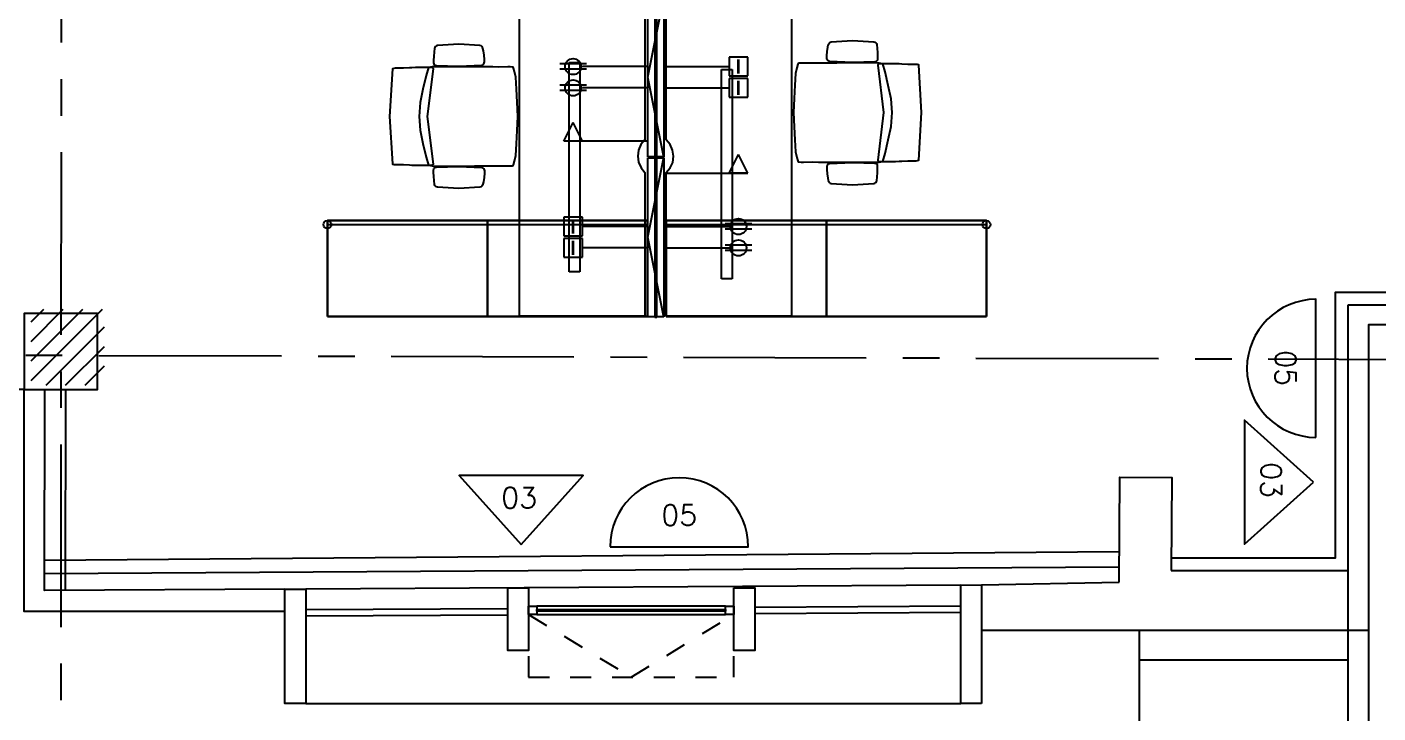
# Model space of a CAD drawing. Extents: x -4 to 325, y -1 to 181.
# Drawn here: x 1.18 to 7.65, y 3.9 to 7.19 of the extents above; entities that cross this region are included whole.
import ezdxf
from ezdxf.enums import TextEntityAlignment as Align

# ---------------------------------------------------------------- set-up
doc = ezdxf.new("R2010")
doc.units = 0
doc.header["$LTSCALE"] = 0.7
doc.header["$MEASUREMENT"] = 0
for name, pattern in [('REC4_A1-00_PLANTA GENERAL$1$X-BB$0$CENTER', [2, 1.25, -0.25, 0.25, -0.25]), ('REC4_A1-00_PLANTA GENERAL$1$X-BB$0$HIDDEN2', [0.1875, 0.125, -0.0625]), ('X-BB$0$HIDDEN2', [0.1875, 0.125, -0.0625])]:
    doc.linetypes.add(name, pattern=pattern)
doc.layers.get('0').update_dxf_attribs({"linetype": 'CONTINUOUS'})
for name, color, linetype in [('REC4_A1-00_PLANTA GENERAL$1$ACABADO INTERIOR', 4, 'CONTINUOUS'), ('REC4_A1-00_PLANTA GENERAL$1$BB$0$A-COLS', 251, 'CONTINUOUS'), ('REC4_A1-00_PLANTA GENERAL$1$BB$0$A-GLAZ', 251, 'CONTINUOUS'), ('REC4_A1-00_PLANTA GENERAL$1$BB$0$A-GRID', 251, 'REC4_A1-00_PLANTA GENERAL$1$X-BB$0$CENTER'), ('REC4_A1-00_PLANTA GENERAL$1$BB$0$A-WALL-FULL', 251, 'CONTINUOUS'), ('REC4_A1-00_PLANTA GENERAL$1$BB$0$A-WALL-PRHT', 251, 'CONTINUOUS'), ('REC4_A1-00_PLANTA GENERAL$1$FN$0$I-FURN-FREE', 1, 'CONTINUOUS'), ('REC4_A1-00_PLANTA GENERAL$1$LAMBRINES', 3, 'CONTINUOUS'), ('REC4_A1-00_PLANTA GENERAL$1$PP$0$I-CANCELERIA', 253, 'CONTINUOUS'), ('REC4_A1-00_PLANTA GENERAL$1$PP$0$I-FLOR-DIMS', 1, 'CONTINUOUS'), ('REC4_A1-00_PLANTA GENERAL$1$PP$0$I-GLAZ', 253, 'CONTINUOUS')]:
    doc.layers.add(name, color=color, linetype=linetype)
doc.styles.add('REC4_A1-00_PLANTA GENERAL$0$X-FN$0$ARIAL', font='arial.ttf')
doc.styles.add('ROMANS', font='romans.shx', dxfattribs={"width": 0.75})

# ---------------------------------------------------------------- blocks, each defined once
blk = doc.blocks.new('REC4_A1-00_PLANTA GENERAL', base_point=(3911.2412, -3265.1096))
at = {"layer": 'REC4_A1-00_PLANTA GENERAL$1$BB$0$A-GRID'}
h = blk.add_hatch(dxfattribs=at)
h.set_pattern_fill('ANSI31', color=8, scale=0.53)
h.set_pattern_definition([(45, (0.03352, 0.020166), (-0.046845824, 0.046845824), [])])
h.paths.add_polyline_path([(1.5678, 35.8547), (1.2166, 35.8547), (1.2166, 35.4908), (1.5678, 35.4908)])
h.paths.add_polyline_path([(8.0551, 35.8047), (7.7553, 35.8047), (7.7553, 35.5143), (8.0551, 35.5143)])
h.paths.add_polyline_path([(14.5753, 35.809), (14.2754, 35.809), (14.2754, 35.5187), (14.5753, 35.5187)])
h.paths.add_polyline_path([(21.0466, 35.804), (20.7468, 35.804), (20.7468, 35.5137), (21.0466, 35.5137)])
edge = h.paths.add_edge_path()
edge.add_arc((27.4259, 35.604), 0.1568, 0, 360)
h.paths.add_polyline_path([(34.1147, 35.7939), (33.8148, 35.7939), (33.8148, 35.5036), (34.1147, 35.5036)])
h.paths.add_polyline_path([(40.5576, 35.789), (40.2578, 35.789), (40.2578, 35.4986), (40.5576, 35.4986)])
edge = h.paths.add_edge_path()
edge.add_arc((46.9701, 35.6385), 0.2128, 0, 360)
edge = h.paths.add_edge_path()
edge.add_arc((33.9335, 29.5702), 0.1716, 0, 360)
h.paths.add_polyline_path([(1.5768, 29.8317), (1.2256, 29.8317), (1.2256, 29.4678), (1.5768, 29.4678)])
h.paths.add_polyline_path([(8.0508, 29.7868), (7.75, 29.7868), (7.75, 29.4871), (8.0508, 29.4871)])
h.paths.add_polyline_path([(14.3851, 29.7988), (14.2624, 29.7988), (14.2624, 29.4991), (14.3821, 29.4991)])
h.paths.add_polyline_path([(14.5632, 29.7988), (14.3851, 29.7988), (14.3821, 29.4991), (14.5632, 29.4991)])
h.paths.add_polyline_path([(21.1221, 29.5527), (20.7989, 29.5517), (20.7989, 29.3933), (21.1221, 29.3933)])
h.paths.add_polyline_path([(21.1221, 29.8224), (21.0453, 29.8224), (20.7989, 29.8217), (20.7989, 29.5517), (21.1221, 29.5527)])
h.paths.add_polyline_path([(27.542, 29.7729), (27.2913, 29.7729), (27.2913, 29.5231), (27.542, 29.5231)])
h.paths.add_polyline_path([(40.5264, 29.7716), (40.2757, 29.7716), (40.2757, 29.5218), (40.5264, 29.5218)])
h.paths.add_polyline_path([(47.0764, 29.8019), (46.7664, 29.8019), (46.7664, 29.4919), (47.0764, 29.4919)])
h.paths.add_polyline_path([(1.565, 23.8478), (1.2138, 23.8478), (1.2138, 23.4839), (1.565, 23.4839)])
h.paths.add_polyline_path([(7.9956, 23.8084), (7.6948, 23.8084), (7.6948, 23.5086), (7.9956, 23.5086)])
h.paths.add_polyline_path([(14.5958, 23.8058), (14.2249, 23.8067), (14.2249, 23.507), (14.5929, 23.5061)])
h.paths.add_polyline_path([(14.5258, 23.8058), (14.5958, 23.8058), (14.5929, 23.5061), (14.5258, 23.5061)], flags=16)
h.paths.add_polyline_path([(27.5327, 23.7392), (27.282, 23.7392), (27.282, 23.4894), (27.5327, 23.4894)])
edge = h.paths.add_edge_path()
edge.add_arc((33.9155, 23.6003), 0.1566, 0, 360)
h.paths.add_polyline_path([(40.5198, 23.6763), (40.2691, 23.6763), (40.2691, 23.4631), (40.5198, 23.4631)])
h.paths.add_polyline_path([(40.5198, 23.7129), (40.269, 23.7129), (40.269, 23.6763), (40.5198, 23.6763)])
h.paths.add_polyline_path([(47.0605, 23.6763), (46.8098, 23.6763), (46.8098, 23.4498), (47.0605, 23.4498)])
h.paths.add_polyline_path([(47.0605, 23.6997), (46.8098, 23.6997), (46.8098, 23.6763), (47.0605, 23.6763)])
h.paths.add_polyline_path([(1.5458, 17.8473), (1.1946, 17.8473), (1.1946, 17.4834), (1.5458, 17.4834)])
h.paths.add_polyline_path([(8.0633, 17.8071), (7.7625, 17.8071), (7.7625, 17.5074), (8.0633, 17.5074)])
h.paths.add_polyline_path([(14.4343, 17.7919), (14.3217, 17.7919), (14.3217, 17.4921), (14.4285, 17.4921)])
h.paths.add_polyline_path([(14.6226, 17.7919), (14.4343, 17.7919), (14.4285, 17.4921), (14.6226, 17.4921)])
h.paths.add_polyline_path([(27.5235, 17.756), (27.2727, 17.756), (27.2727, 17.5062), (27.5235, 17.5062)])
edge = h.paths.add_edge_path()
edge.add_arc((33.905, 17.5767), 0.1574, 0, 360)
h.paths.add_polyline_path([(40.5132, 17.7384), (40.3113, 17.7384), (40.3113, 17.5259), (40.5132, 17.5259)])
h.paths.add_polyline_path([(40.3113, 17.7384), (40.2625, 17.7384), (40.2625, 17.4886), (40.5132, 17.4886), (40.5132, 17.5259), (40.3113, 17.5259)])
h.paths.add_polyline_path([(47.0683, 17.7542), (46.7674, 17.7542), (46.7674, 17.5259), (47.0683, 17.5259)])
h.paths.add_polyline_path([(47.0683, 17.5259), (46.7674, 17.5259), (46.7674, 17.4544), (47.0683, 17.4544)])
h.paths.add_polyline_path([(1.5739, 11.86), (1.2227, 11.86), (1.2227, 11.4962), (1.5739, 11.4962)])
h.paths.add_polyline_path([(8.0659, 11.8138), (7.765, 11.8138), (7.765, 11.514), (8.0659, 11.514)])
h.paths.add_polyline_path([(14.5258, 11.7988), (14.2249, 11.7988), (14.2249, 11.499), (14.5258, 11.499)])
h.paths.add_polyline_path([(21.0742, 11.6829), (20.7512, 11.6844), (20.7512, 11.4144), (21.0742, 11.4144)])
h.paths.add_polyline_path([(21.0742, 11.7656), (20.7512, 11.7656), (20.7512, 11.6844), (21.0742, 11.6829)])
h.paths.add_polyline_path([(27.5142, 11.7439), (27.2635, 11.7439), (27.2635, 11.4941), (27.5142, 11.4941)])
edge = h.paths.add_edge_path()
edge.add_arc((33.8803, 11.59), 0.1553, 0, 360)
h.paths.add_polyline_path([(40.5065, 11.7154), (40.2558, 11.7154), (40.2558, 11.464), (40.5065, 11.464)])
h.paths.add_polyline_path([(47.0258, 11.6987), (46.775, 11.6987), (46.775, 11.4489), (47.0258, 11.4489)])
h.paths.add_polyline_path([(1.5513, 5.8383), (1.2001, 5.8383), (1.2001, 5.4744), (1.5513, 5.4744)])
h.paths.add_polyline_path([(8.0395, 5.7813), (7.7676, 5.7813), (7.7676, 5.4815), (8.0395, 5.4815)])
h.paths.add_polyline_path([(8.0685, 5.7813), (8.0395, 5.7813), (8.0395, 5.4815), (8.0685, 5.4815)])
h.paths.add_polyline_path([(14.5132, 5.7555), (14.2123, 5.7555), (14.2123, 5.4558), (14.5132, 5.4558)])
h.paths.add_polyline_path([(21.0084, 5.7048), (20.7577, 5.7048), (20.7577, 5.455), (21.0084, 5.455)])
h.paths.add_polyline_path([(27.5299, 5.7035), (27.229, 5.7035), (27.229, 5.4037), (27.5299, 5.4037)])
h.paths.add_polyline_path([(34.0162, 5.6528), (33.7655, 5.6528), (33.7655, 5.403), (34.0162, 5.403)])
h.paths.add_polyline_path([(40.4672, 5.6155), (40.2072, 5.6155), (40.2072, 5.3555), (40.4672, 5.3555)])
edge = h.paths.add_edge_path()
edge.add_arc((46.8827, 5.476), 0.1877, 0, 360)
at = {"layer": 'REC4_A1-00_PLANTA GENERAL$1$ACABADO INTERIOR'}
blk.add_lwpolyline([(6.4107, 4.6024), (1.2649, 4.5713)], dxfattribs=at)
at = {"layer": 'REC4_A1-00_PLANTA GENERAL$1$BB$0$A-COLS'}
for points in [[(1.1665, 5.4543), (1.5177, 5.4543), (1.5177, 5.8181), (1.1665, 5.8181)], [(3.4824, 4.5038), (3.5824, 4.5038), (3.5824, 4.2038), (3.4824, 4.2038)], [(4.5654, 4.5038), (4.6654, 4.5038), (4.6654, 4.2038), (4.5654, 4.2038)]]:
    blk.add_lwpolyline(points, close=True, dxfattribs=at)
for points in [[(2.5159, 3.95), (2.4159, 3.95), (2.4159, 4.497), (2.5159, 4.4976), (2.5159, 3.9501)], [(5.7518, 3.95), (5.6518, 3.95), (5.6518, 4.5166), (5.7518, 4.5185), (5.7518, 3.95)]]:
    blk.add_lwpolyline(points, dxfattribs=at)
at = {"layer": 'REC4_A1-00_PLANTA GENERAL$1$BB$0$A-GLAZ'}
for p, q in [((2.5159, 4.3993), (3.4824, 4.4047)), ((4.6654, 4.4112), (5.6518, 4.4166)), ((2.516, 4.3693), (3.4826, 4.3747)), ((4.6656, 4.3812), (5.652, 4.3866))]:
    blk.add_line(p, q, dxfattribs=at)
at = {"layer": 'REC4_A1-00_PLANTA GENERAL$1$BB$0$A-GRID'}
for p, q in [((1.3421, -1.2847, 1.7264), (1.3587, 43.0092, 1.736)), ((-2.6753, 5.6297, 1.5468), (52.8043, 5.4615, -3.1299))]:
    blk.add_line(p, q, dxfattribs=at)
at = {"layer": 'REC4_A1-00_PLANTA GENERAL$1$BB$0$A-WALL-FULL'}
for p, q in [((5.7518, 4.3), (7.6, 4.3)), ((6.5059, 4.158), (7.5059, 4.158))]:
    blk.add_line(p, q, dxfattribs=at)
for points in [[(7.5059, 5.858), (7.5059, 1.258), (8.1059, 1.258), (8.1059, 5.858)], [(7.6059, 1.358), (7.6059, 5.7649), (8.0059, 5.7649), (8.0059, 1.358)]]:
    blk.add_lwpolyline(points, close=True, dxfattribs=at)
for points in [[(2.4159, 4.3901), (1.1665, 4.3901), (1.1665, 5.4543), (-0.0535, 5.4543), (-0.0535, 5.6391)], [(2.4159, 4.497), (1.2648, 4.4901), (1.2664, 5.4543)], [(6.4102, 4.5307), (6.4136, 5.0339), (6.6636, 5.0322), (6.6606, 4.5863)], [(5.7518, 4.5185), (6.4102, 4.5307)], [(6.6606, 4.5863), (7.5059, 4.5863)], [(5.6518, 4.5166), (2.5159, 4.4976)]]:
    blk.add_lwpolyline(points, dxfattribs=at)
blk.add_lwpolyline([(6.5059, 4.3), (6.5059, 1.258, 1), (9.1059, 1.258), (9.1059, 4.2683)], format="xyb", dxfattribs=at)
at = {"layer": 'REC4_A1-00_PLANTA GENERAL$1$BB$0$A-WALL-PRHT'}
blk.add_line((2.5159, 3.9501), (5.6518, 3.95), dxfattribs=at)
at = {"layer": 'REC4_A1-00_PLANTA GENERAL$1$FN$0$I-FURN-FREE'}
for p, q in [((3.5394, 5.8048), (3.5394, 7.3375)), ((4.1397, 7.3375), (4.1397, 6.6494)), ((4.1533, 6.9492), (4.2299, 7.3324)), ((4.1533, 6.5685), (4.1533, 7.33)), ((4.1868, 7.3299), (4.1868, 5.7997)), ((4.1868, 7.3299), (4.1868, 5.7997)), ((4.1963, 5.7997), (4.1963, 7.3299)), ((4.1963, 5.7997), (4.1963, 7.3299)), ((4.2299, 7.33), (4.2299, 6.5685)), ((4.2419, 6.6494), (4.2419, 7.3375)), ((4.8422, 7.3375), (4.8422, 5.8048)), ((3.8595, 7.0131), (3.7318, 7.0131)), ((3.8595, 6.9876), (3.7318, 6.9876)), ((3.777, 6.0181), (3.777, 7.0208)), ((3.777, 7.0208), (3.828, 7.0208)), ((3.828, 7.0208), (3.828, 6.0181)), ((4.1533, 7.0003), (3.8403, 7.0003)), ((4.2299, 7.0003), (4.5428, 7.0003)), ((4.6322, 7.045), (4.5428, 7.045)), ((4.5428, 7.045), (4.5428, 6.9556)), ((4.5862, 6.9668), (4.5862, 7.0339)), ((4.5888, 6.9668), (4.5888, 7.0339)), ((4.6322, 6.9556), (4.6322, 7.045)), ((4.2299, 6.5661), (4.1533, 6.9492)), ((4.5071, 5.9839), (4.5071, 6.9865)), ((4.5071, 6.9865), (4.5582, 6.9865)), ((4.5428, 6.9556), (4.6322, 6.9556)), ((4.6322, 6.9429), (4.5428, 6.9429)), ((4.5428, 6.9429), (4.5428, 6.8534)), ((4.5582, 6.9865), (4.5582, 5.9839)), ((4.5862, 6.8646), (4.5862, 6.9317)), ((4.5888, 6.8646), (4.5888, 6.9317)), ((4.6322, 6.9556), (4.6322, 6.9556)), ((4.6322, 6.8534), (4.6322, 6.9429)), ((3.8595, 6.9109), (3.7318, 6.9109)), ((3.8595, 6.8854), (3.7318, 6.8854)), ((4.1533, 6.8982), (3.8403, 6.8982)), ((4.2299, 6.8982), (4.5428, 6.8982)), ((4.5428, 6.8534), (4.6322, 6.8534)), ((4.6322, 6.8534), (4.6322, 6.8534)), ((3.7509, 6.6427), (3.7956, 6.7321)), ((3.8403, 6.6427), (3.7956, 6.7321)), ((3.8403, 6.6427), (3.7509, 6.6427)), ((4.1533, 6.6427), (3.7509, 6.6427)), ((4.1083, 6.6004), (4.105, 6.5711)), ((4.1203, 6.6273), (4.1083, 6.6004)), ((4.1397, 6.6494), (4.1203, 6.6273)), ((4.2606, 6.6269), (4.2419, 6.6494)), ((4.2725, 6.6001), (4.2606, 6.6269)), ((4.2765, 6.5711), (4.2725, 6.6001)), ((4.105, 6.5711), (4.1091, 6.5421)), ((4.1091, 6.5421), (4.1209, 6.5154)), ((4.2299, 6.5685), (4.1533, 6.5685)), ((4.1533, 6.1829), (4.2299, 6.5661)), ((4.1533, 5.8021), (4.1533, 6.5637)), ((4.1533, 6.5637), (4.2299, 6.5637)), ((4.2299, 6.5637), (4.2299, 5.8021)), ((4.2613, 6.515), (4.2732, 6.5419)), ((4.2732, 6.5419), (4.2765, 6.5711)), ((4.5428, 6.4894), (4.5875, 6.5788)), ((4.6322, 6.4894), (4.5875, 6.5788)), ((4.1209, 6.5154), (4.1397, 6.4929)), ((4.1397, 6.4929), (4.1397, 5.8048)), ((4.2299, 6.4894), (4.6322, 6.4894)), ((4.2419, 6.4929), (4.2613, 6.515)), ((4.2419, 5.8048), (4.2419, 6.4929)), ((4.6322, 6.4894), (4.5428, 6.4894)), ((3.8403, 6.2787), (3.7509, 6.2787)), ((3.7509, 6.2787), (3.7509, 6.1893)), ((3.8403, 6.1893), (3.8403, 6.2787)), ((3.3853, 6.2627), (2.619, 6.2627)), ((2.619, 6.2627), (2.619, 5.8029)), ((3.3853, 6.2627), (2.619, 6.2627)), ((2.619, 6.2627), (2.619, 6.2436)), ((2.619, 5.8029), (2.619, 6.2627)), ((2.619, 6.2627), (3.3853, 6.2627)), ((2.619, 6.2436), (3.3853, 6.2436)), ((3.3853, 5.8029), (3.3853, 6.2627)), ((3.3853, 6.2627), (3.3853, 6.2627)), ((3.3853, 6.2436), (3.3853, 6.2627)), ((3.3853, 6.2627), (3.3853, 5.8029)), ((3.3853, 6.2627), (3.3853, 6.2627)), ((4.1522, 6.2627), (3.3858, 6.2627)), ((3.3858, 6.2627), (3.3858, 6.2436)), ((3.3858, 5.8029), (3.3858, 6.2627)), ((3.3858, 6.2627), (4.1522, 6.2627)), ((4.1522, 6.2627), (3.3858, 6.2627)), ((3.3858, 6.2627), (3.3858, 5.8029)), ((3.3858, 6.2436), (4.1522, 6.2436)), ((3.7944, 6.2005), (3.7944, 6.2675)), ((3.7969, 6.2005), (3.7969, 6.2675)), ((4.1533, 6.234), (3.8403, 6.234)), ((4.1522, 6.2436), (4.1522, 6.2627)), ((4.1522, 6.2627), (4.1522, 6.2627)), ((4.1522, 6.2627), (4.1522, 5.8029)), ((4.1522, 6.2627), (4.1522, 6.2627)), ((4.1522, 5.8029), (4.1522, 6.2627)), ((4.2299, 6.234), (4.5428, 6.234)), ((5.0085, 6.2627), (4.2421, 6.2627)), ((4.2421, 6.2627), (4.2421, 5.8029)), ((5.0085, 6.2627), (4.2421, 6.2627)), ((4.2421, 6.2627), (4.2421, 6.2436)), ((4.2421, 5.8029), (4.2421, 6.2627)), ((4.2421, 6.2627), (5.0085, 6.2627)), ((4.2421, 6.2436), (5.0085, 6.2436)), ((4.6514, 6.2468), (4.5237, 6.2468)), ((4.6514, 6.2212), (4.5237, 6.2212)), ((5.0085, 5.8029), (5.0085, 6.2627)), ((5.0085, 6.2436), (5.0085, 6.2627)), ((5.0085, 6.2627), (5.0085, 5.8029)), ((5.0085, 6.2627), (5.0085, 6.2627)), ((5.7753, 6.2627), (5.009, 6.2627)), ((5.009, 6.2627), (5.009, 6.2436)), ((5.7753, 6.2627), (5.009, 6.2627)), ((5.009, 6.2627), (5.009, 5.8029)), ((5.009, 5.8029), (5.009, 6.2627)), ((5.009, 6.2627), (5.7753, 6.2627)), ((5.009, 6.2436), (5.7753, 6.2436)), ((5.7753, 6.2436), (5.7753, 6.2627)), ((5.7753, 5.8029), (5.7753, 6.2627)), ((5.7753, 6.2627), (5.7753, 5.8029)), ((3.7509, 6.1893), (3.8403, 6.1893)), ((3.8403, 6.1765), (3.7509, 6.1765)), ((3.7509, 6.1765), (3.7509, 6.0871)), ((3.7944, 6.0983), (3.7944, 6.1653)), ((3.7969, 6.0983), (3.7969, 6.1653)), ((3.8403, 6.1893), (3.8403, 6.1893)), ((3.8403, 6.0871), (3.8403, 6.1765)), ((4.2299, 5.7997), (4.1533, 6.1829)), ((3.7509, 6.0871), (3.8403, 6.0871)), ((4.1533, 6.1318), (3.8403, 6.1318)), ((4.2299, 6.1318), (4.5428, 6.1318)), ((4.6514, 6.1446), (4.5237, 6.1446)), ((4.6514, 6.119), (4.5237, 6.119)), ((3.828, 6.0181), (3.777, 6.0181)), ((4.5582, 5.9839), (4.5071, 5.9839)), ((2.619, 5.8029), (3.3853, 5.8029)), ((3.3853, 5.8029), (2.619, 5.8029)), ((4.1522, 5.8029), (3.3858, 5.8029)), ((3.3858, 5.8029), (4.1522, 5.8029)), ((4.1397, 5.8048), (3.5394, 5.8048)), ((4.2299, 5.8021), (4.1533, 5.8021)), ((4.1868, 5.7997), (4.1963, 5.7997)), ((4.1868, 5.7997), (4.1963, 5.7997)), ((4.2299, 5.8021), (4.2299, 5.8021)), ((4.8422, 5.8048), (4.2419, 5.8048)), ((4.2419, 5.8048), (4.2419, 5.8048)), ((4.2421, 5.8029), (5.0085, 5.8029)), ((5.0085, 5.8029), (4.2421, 5.8029)), ((5.009, 5.8029), (5.7753, 5.8029)), ((5.7753, 5.8029), (5.009, 5.8029))]:
    blk.add_line(p, q, dxfattribs=at)
for points in [[(5.1337, 7.1252), (5.236, 7.1188), (5.2409, 7.1173), (5.245, 7.1146), (5.2482, 7.1106), (5.2501, 7.106), (5.2534, 7.0677), (5.254, 7.0473), (5.2541, 7.037), (5.2534, 7.032), (5.2509, 7.0275), (5.2466, 7.0244), (5.2411, 7.023), (5.1339, 7.0206), (5.024, 7.0257), (5.0179, 7.0275), (5.0133, 7.0313), (5.0113, 7.0361), (5.011, 7.0413), (5.0112, 7.0517), (5.0128, 7.0726), (5.0159, 7.0941), (5.0179, 7.1047), (5.0197, 7.1098), (5.0228, 7.1143), (5.0271, 7.1172), (5.0322, 7.1187), (5.1337, 7.1252)], [(3.2483, 7.1073), (3.1459, 7.1009), (3.141, 7.0995), (3.1369, 7.0967), (3.1337, 7.0928), (3.1318, 7.0882), (3.1285, 7.0498), (3.1279, 7.0294), (3.1278, 7.0192), (3.1285, 7.0142), (3.131, 7.0097), (3.1353, 7.0066), (3.1408, 7.0052), (3.248, 7.0028), (3.3579, 7.0079), (3.364, 7.0096), (3.3686, 7.0134), (3.3706, 7.0183), (3.3709, 7.0235), (3.3707, 7.0339), (3.3691, 7.0548), (3.366, 7.0762), (3.364, 7.0869), (3.3622, 7.092), (3.3591, 7.0964), (3.3548, 7.0994), (3.3497, 7.1009), (3.2483, 7.1073)], [(3.0416, 6.9955), (3.0241, 6.9951), (3.0122, 6.9945), (2.9829, 6.9929), (2.9433, 6.9927), (2.9376, 6.992), (2.931, 6.9905), (2.9309, 6.9904), (2.9306, 6.9898), (2.9171, 6.7621), (2.9306, 6.5345), (2.9309, 6.5339), (2.931, 6.5337), (2.9376, 6.5322), (2.9433, 6.5315), (2.9829, 6.5314), (3.0122, 6.5298), (3.0241, 6.5291), (3.0416, 6.5287), (3.0575, 6.5283), (3.1204, 6.5288), (3.123, 6.5294), (3.1264, 6.5339), (3.0991, 6.7621), (3.1264, 6.9903), (3.123, 6.9948), (3.1204, 6.9955), (3.0575, 6.9959), (3.0416, 6.9955)], [(3.0583, 6.7621), (3.0637, 6.6954), (3.0767, 6.6315), (3.0924, 6.566), (3.1035, 6.5285), (3.1208, 6.5246), (3.2434, 6.5242), (3.2694, 6.5242), (3.3234, 6.5245), (3.3828, 6.5255), (3.4109, 6.5256), (3.4391, 6.5258), (3.4829, 6.5254), (3.4948, 6.5255), (3.5038, 6.5257), (3.5087, 6.5261), (3.5101, 6.5307), (3.5146, 6.5471), (3.521, 6.5742), (3.5242, 6.6312), (3.5278, 6.6938), (3.5313, 6.7621), (3.5278, 6.8305), (3.5242, 6.8931), (3.521, 6.9501), (3.5146, 6.9771), (3.5101, 6.9935), (3.5087, 6.9982), (3.5038, 6.9985), (3.4948, 6.9988), (3.4829, 6.9988), (3.4391, 6.9985), (3.4109, 6.9986), (3.3828, 6.9988), (3.3234, 6.9997), (3.2694, 7.0001), (3.2434, 7.0001), (3.1208, 6.9996), (3.1035, 6.9958), (3.0924, 6.9583), (3.0767, 6.8927), (3.0637, 6.8288), (3.0583, 6.7621)], [(5.3403, 6.5465), (5.3578, 6.5469), (5.3697, 6.5476), (5.399, 6.5492), (5.4386, 6.5494), (5.4443, 6.5501), (5.4509, 6.5516), (5.451, 6.5517), (5.4513, 6.5523), (5.4648, 6.78), (5.4513, 7.0076), (5.451, 7.0082), (5.4509, 7.0083), (5.4443, 7.0098), (5.4386, 7.0106), (5.399, 7.0107), (5.3697, 7.0123), (5.3578, 7.013), (5.3403, 7.0134), (5.3244, 7.0138), (5.2615, 7.0133), (5.2589, 7.0126), (5.2555, 7.0081), (5.2828, 6.78), (5.2555, 6.5518), (5.2589, 6.5473), (5.2615, 6.5466), (5.3244, 6.5462), (5.3403, 6.5465)]]:
    blk.add_lwpolyline(points, dxfattribs=at)
for points in [[(5.3237, 6.78), (5.3182, 6.8467), (5.3052, 6.9106), (5.2895, 6.9761), (5.2784, 7.0136), (5.2611, 7.0174), (5.1385, 7.0179), (5.1125, 7.0179), (5.0585, 7.0175), (4.9991, 7.0166), (4.971, 7.0165), (4.9428, 7.0163), (4.899, 7.0166), (4.8872, 7.0166), (4.8781, 7.0164), (4.8732, 7.016), (4.8718, 7.0114), (4.8673, 6.995), (4.8609, 6.9679), (4.8577, 6.9109), (4.8541, 6.8483), (4.8506, 6.78), (4.8541, 6.7116), (4.8577, 6.649), (4.8609, 6.592), (4.8673, 6.5649), (4.8718, 6.5486), (4.8732, 6.5439), (4.8781, 6.5436), (4.8872, 6.5433), (4.899, 6.5433), (4.9428, 6.5436), (4.971, 6.5434), (4.9991, 6.5433), (5.0585, 6.5424), (5.1125, 6.542), (5.1385, 6.542), (5.2611, 6.5425), (5.2784, 6.5463), (5.2895, 6.5838), (5.3052, 6.6493), (5.3182, 6.7133), (5.3237, 6.78)], [(5.1337, 6.4347), (5.236, 6.4412), (5.2409, 6.4426), (5.245, 6.4453), (5.2482, 6.4493), (5.2501, 6.4539), (5.2534, 6.4922), (5.254, 6.5127), (5.2541, 6.5229), (5.2534, 6.5279), (5.2509, 6.5324), (5.2466, 6.5355), (5.2411, 6.5369), (5.1339, 6.5393), (5.024, 6.5342), (5.0179, 6.5325), (5.0133, 6.5286), (5.0113, 6.5238), (5.011, 6.5186), (5.0112, 6.5082), (5.0128, 6.4873), (5.0159, 6.4658), (5.0179, 6.4552), (5.0197, 6.4501), (5.0228, 6.4456), (5.0271, 6.4427), (5.0322, 6.4412), (5.1337, 6.4347)], [(3.2483, 6.4169), (3.1459, 6.4233), (3.141, 6.4248), (3.1369, 6.4275), (3.1337, 6.4315), (3.1318, 6.4361), (3.1285, 6.4744), (3.1279, 6.4948), (3.1278, 6.505), (3.1285, 6.5101), (3.131, 6.5145), (3.1353, 6.5177), (3.1408, 6.5191), (3.248, 6.5215), (3.3579, 6.5164), (3.364, 6.5146), (3.3686, 6.5108), (3.3706, 6.506), (3.3709, 6.5008), (3.3707, 6.4904), (3.3691, 6.4695), (3.366, 6.448), (3.364, 6.4374), (3.3622, 6.4323), (3.3591, 6.4278), (3.3548, 6.4249), (3.3497, 6.4233), (3.2483, 6.4169)]]:
    blk.add_lwpolyline(points, close=True, dxfattribs=at)
for centre, radius in [((3.7956, 7.0003), 0.0383), ((3.7956, 6.8982), 0.0383), ((2.619, 6.2436), 0.0192), ((4.5875, 6.234), 0.0383), ((5.7753, 6.2436), 0.0192), ((4.5875, 6.1318), 0.0383)]:
    blk.add_circle(centre, radius, dxfattribs=at)
at = {"layer": 'REC4_A1-00_PLANTA GENERAL$1$LAMBRINES'}
for points in [[(8.1056, 5.9181), (7.4459, 5.918), (7.4459, 4.6463), (6.6606, 4.6463)], [(1.3648, 4.4899), (1.3666, 5.4543)], [(6.4091, 4.6757), (1.2637, 4.6351)]]:
    blk.add_lwpolyline(points, dxfattribs=at)
at = {"layer": 'REC4_A1-00_PLANTA GENERAL$1$PP$0$I-CANCELERIA'}
for points in [[(3.5824, 4.4157), (3.6224, 4.4157), (3.6224, 4.3757), (3.5824, 4.3757)], [(3.6224, 4.3757), (4.5254, 4.3757), (4.5254, 4.4157), (3.6224, 4.4157)], [(4.5254, 4.4157), (4.5654, 4.4157), (4.5654, 4.3757), (4.5254, 4.3757)]]:
    blk.add_lwpolyline(points, close=True, dxfattribs=at)
at = {"layer": 'REC4_A1-00_PLANTA GENERAL$1$PP$0$I-FLOR-DIMS', "linetype": 'REC4_A1-00_PLANTA GENERAL$1$X-BB$0$HIDDEN2'}
for p, q in [((3.5824, 4.3757), (4.0739, 4.0757)), ((4.0739, 4.0757), (4.5654, 4.3757))]:
    blk.add_line(p, q, dxfattribs=at)
blk.add_lwpolyline([(3.5824, 4.3757), (3.5824, 4.0757), (4.5654, 4.0757), (4.5654, 4.3757)], dxfattribs=at)
at = {"layer": 'REC4_A1-00_PLANTA GENERAL$1$PP$0$I-GLAZ'}
blk.add_lwpolyline([(4.5254, 4.4002), (4.5254, 4.3912), (3.6224, 4.3912), (3.6224, 4.4002)], close=True, dxfattribs=at)
at = {"layer": 'REC4_A1-00_PLANTA GENERAL$1$FN$0$I-FURN-FREE', "style": 'REC4_A1-00_PLANTA GENERAL$0$X-FN$0$ARIAL', "text_generation_flag": 4}
for tag, p, height in [('ITEXT', (44.0612, 35.3807), 0.0358), ('CAPQT', (44.1235, 34.7232), 0.00704), ('CAPMC', (44.1235, 34.7232), 0.00704), ('CAPMG', (44.1235, 34.7232), 0.00704), ('STYLE', (44.1235, 34.7232), 0.0572), ('STYLE', (44.1235, 34.7232), 0.0572), ('CAPPN', (44.1235, 34.7232), 0.0715), ('L3', (44.1235, 34.7232), 0.0715), ('L1', (44.1235, 34.7232), 0.0715), ('L2', (44.1235, 34.7232), 0.0715)]:
    blk.add_attdef(tag, p, '', height=height, dxfattribs=at)
for tag, p, height, rotation in [('ITEXT', (42.9913, 35.0599), 0.0358, 30), ('ITEXT', (45.1482, 35.1235), 0.0358, 330), ('CAPPN', (43.374, 34.5216), 0.0715, 30), ('STYLE', (43.374, 34.5216), 0.0572, 30), ('STYLE', (43.374, 34.5216), 0.0572, 30), ('L1', (43.374, 34.5216), 0.0715, 30), ('L2', (43.374, 34.5216), 0.0715, 30), ('L3', (43.374, 34.5216), 0.0715, 30), ('CAPMG', (43.374, 34.5216), 0.00704, 30), ('CAPMC', (43.374, 34.5216), 0.00704, 30), ('CAPQT', (43.374, 34.5216), 0.00704, 30), ('L1', (44.8734, 34.523), 0.0715, 330), ('L3', (44.8734, 34.523), 0.0715, 330), ('L2', (44.8734, 34.523), 0.0715, 330), ('CAPPN', (44.8734, 34.523), 0.0715, 330), ('STYLE', (44.8734, 34.523), 0.0572, 330), ('STYLE', (44.8734, 34.523), 0.0572, 330), ('CAPMC', (44.8734, 34.523), 0.00704, 330), ('CAPMG', (44.8734, 34.523), 0.00704, 330), ('CAPQT', (44.8734, 34.523), 0.00704, 330), ('ITEXT', (42.2251, 34.2472), 0.0358, 60), ('ITEXT', (45.9609, 34.3573), 0.0358, 300), ('CAPPN', (42.8256, 33.9723), 0.0715, 60), ('STYLE', (42.8256, 33.9723), 0.0572, 60), ('STYLE', (42.8256, 33.9723), 0.0572, 60), ('L1', (42.8256, 33.9723), 0.0715, 60), ('L2', (42.8256, 33.9723), 0.0715, 60), ('L3', (42.8256, 33.9723), 0.0715, 60), ('CAPMG', (42.8256, 33.9723), 0.00704, 60), ('CAPMC', (42.8256, 33.9723), 0.00704, 60), ('CAPQT', (42.8256, 33.9723), 0.00704, 60), ('L1', (45.4227, 33.9746), 0.0715, 300), ('L3', (45.4227, 33.9746), 0.0715, 300), ('L2', (45.4227, 33.9746), 0.0715, 300), ('STYLE', (45.4227, 33.9746), 0.0572, 300), ('STYLE', (45.4227, 33.9746), 0.0572, 300), ('CAPMC', (45.4227, 33.9746), 0.00704, 300), ('CAPMG', (45.4227, 33.9746), 0.00704, 300), ('CAPQT', (45.4227, 33.9746), 0.00704, 300), ('CAPPN', (45.4227, 33.9746), 0.0715, 300), ('CAPPN', (42.6254, 33.2225), 0.0715, 90), ('STYLE', (42.6254, 33.2225), 0.0572, 90), ('STYLE', (42.6254, 33.2225), 0.0572, 90), ('L3', (42.6254, 33.2225), 0.0715, 90), ('L1', (42.6254, 33.2225), 0.0715, 90), ('L2', (42.6254, 33.2225), 0.0715, 90), ('ITEXT', (41.9679, 33.1602), 0.0358, 90), ('CAPQT', (42.6254, 33.2225), 0.00704, 90), ('CAPMG', (42.6254, 33.2225), 0.00704, 90), ('CAPMC', (42.6254, 33.2225), 0.00704, 90), ('ITEXT', (46.2817, 33.2874), 0.0358, 270), ('CAPPN', (45.6242, 33.2251), 0.0715, 270), ('L3', (45.6242, 33.2251), 0.0715, 270), ('L2', (45.6242, 33.2251), 0.0715, 270), ('L1', (45.6242, 33.2251), 0.0715, 270), ('STYLE', (45.6242, 33.2251), 0.0572, 270), ('STYLE', (45.6242, 33.2251), 0.0572, 270), ('CAPMC', (45.6242, 33.2251), 0.00704, 270), ('CAPMG', (45.6242, 33.2251), 0.00704, 270), ('CAPQT', (45.6242, 33.2251), 0.00704, 270), ('CAPPN', (42.8269, 32.4729), 0.0715, 120), ('STYLE', (42.8269, 32.4729), 0.0572, 120), ('STYLE', (42.8269, 32.4729), 0.0572, 120), ('L1', (42.8269, 32.4729), 0.0715, 120), ('L2', (42.8269, 32.4729), 0.0715, 120), ('L3', (42.8269, 32.4729), 0.0715, 120), ('CAPMG', (42.8269, 32.4729), 0.00704, 120), ('CAPMC', (42.8269, 32.4729), 0.00704, 120), ('CAPQT', (42.8269, 32.4729), 0.00704, 120), ('CAPPN', (45.424, 32.4752), 0.0715, 240), ('STYLE', (45.424, 32.4752), 0.0572, 240), ('STYLE', (45.424, 32.4752), 0.0572, 240), ('L2', (45.424, 32.4752), 0.0715, 240), ('L3', (45.424, 32.4752), 0.0715, 240), ('L1', (45.424, 32.4752), 0.0715, 240), ('CAPMG', (45.424, 32.4752), 0.00704, 240), ('CAPQT', (45.424, 32.4752), 0.00704, 240), ('CAPMC', (45.424, 32.4752), 0.00704, 240), ('ITEXT', (42.2887, 32.0903), 0.0358, 120), ('CAPPN', (43.3762, 31.9246), 0.0715, 150), ('ITEXT', (46.0245, 32.2004), 0.0358, 240), ('STYLE', (43.3762, 31.9246), 0.0572, 150), ('STYLE', (43.3762, 31.9246), 0.0572, 150), ('L1', (43.3762, 31.9246), 0.0715, 150), ('L2', (43.3762, 31.9246), 0.0715, 150), ('L3', (43.3762, 31.9246), 0.0715, 150), ('CAPPN', (44.8757, 31.9259), 0.0715, 210), ('STYLE', (44.8757, 31.9259), 0.0572, 210), ('STYLE', (44.8757, 31.9259), 0.0572, 210), ('L2', (44.8757, 31.9259), 0.0715, 210), ('L3', (44.8757, 31.9259), 0.0715, 210), ('L1', (44.8757, 31.9259), 0.0715, 210), ('CAPMG', (43.3762, 31.9246), 0.00704, 150), ('CAPMC', (43.3762, 31.9246), 0.00704, 150), ('CAPQT', (43.3762, 31.9246), 0.00704, 150), ('CAPMG', (44.8757, 31.9259), 0.00704, 210), ('CAPMC', (44.8757, 31.9259), 0.00704, 210), ('CAPQT', (44.8757, 31.9259), 0.00704, 210), ('CAPPN', (44.1261, 31.7244), 0.0715, 180), ('STYLE', (44.1261, 31.7244), 0.0572, 180), ('STYLE', (44.1261, 31.7244), 0.0572, 180), ('L3', (44.1261, 31.7244), 0.0715, 180), ('L1', (44.1261, 31.7244), 0.0715, 180), ('L2', (44.1261, 31.7244), 0.0715, 180), ('CAPMG', (44.1261, 31.7244), 0.00704, 180), ('CAPMC', (44.1261, 31.7244), 0.00704, 180), ('CAPQT', (44.1261, 31.7244), 0.00704, 180), ('ITEXT', (43.1014, 31.3241), 0.0358, 150), ('ITEXT', (45.2583, 31.3876), 0.0358, 210), ('ITEXT', (44.1884, 31.0669), 0.0358, 180)]:
    blk.add_attdef(tag, p, '', height=height, rotation=rotation, dxfattribs=at)
for tag, p, height, width in [('ITEXT', (44.1112, 34.7804), 0.0286, 0.75), ('PSUT1', (44.1235, 34.7232), 0.0572, 0.65), ('PSUT2', (44.1235, 34.7232), 0.0572, 0.65), ('PSUT3', (44.1235, 34.7232), 0.0572, 0.65)]:
    blk.add_attdef(tag, p, '', height=height, dxfattribs=dict(at, width=width))
for tag, p, height, rotation, width in [('ITEXT', (43.3348, 34.565), 0.0286, 30, 0.75), ('PSUT1', (43.374, 34.5216), 0.0572, 30, 0.65), ('PSUT2', (43.374, 34.5216), 0.0572, 30, 0.65), ('PSUT3', (43.374, 34.5216), 0.0572, 30, 0.65), ('ITEXT', (44.8914, 34.5786), 0.0286, 330, 0.75), ('PSUT1', (44.8734, 34.523), 0.0572, 330, 0.65), ('PSUT2', (44.8734, 34.523), 0.0572, 330, 0.65), ('PSUT3', (44.8734, 34.523), 0.0572, 330, 0.65), ('PSUT1', (42.8256, 33.9723), 0.0572, 60, 0.65), ('PSUT2', (42.8256, 33.9723), 0.0572, 60, 0.65), ('PSUT3', (42.8256, 33.9723), 0.0572, 60, 0.65), ('ITEXT', (42.77, 33.9903), 0.0286, 60, 0.75), ('PSUT1', (45.4227, 33.9746), 0.0572, 300, 0.65), ('PSUT2', (45.4227, 33.9746), 0.0572, 300, 0.65), ('PSUT3', (45.4227, 33.9746), 0.0572, 300, 0.65), ('ITEXT', (45.4661, 34.0138), 0.0286, 300, 0.75), ('PSUT3', (42.6254, 33.2225), 0.0572, 90, 0.65), ('PSUT1', (42.6254, 33.2225), 0.0572, 90, 0.65), ('PSUT2', (42.6254, 33.2225), 0.0572, 90, 0.65), ('ITEXT', (42.5682, 33.2102), 0.0286, 90, 0.75), ('PSUT1', (45.6242, 33.2251), 0.0572, 270, 0.65), ('PSUT2', (45.6242, 33.2251), 0.0572, 270, 0.65), ('PSUT3', (45.6242, 33.2251), 0.0572, 270, 0.65), ('ITEXT', (45.6814, 33.2373), 0.0286, 270, 0.75), ('PSUT2', (42.8269, 32.4729), 0.0572, 120, 0.65), ('PSUT1', (42.8269, 32.4729), 0.0572, 120, 0.65), ('PSUT3', (42.8269, 32.4729), 0.0572, 120, 0.65), ('ITEXT', (42.7835, 32.4337), 0.0286, 120, 0.75), ('PSUT2', (45.424, 32.4752), 0.0572, 240, 0.65), ('PSUT3', (45.424, 32.4752), 0.0572, 240, 0.65), ('PSUT1', (45.424, 32.4752), 0.0572, 240, 0.65), ('ITEXT', (45.4797, 32.4572), 0.0286, 240, 0.75), ('PSUT1', (43.3762, 31.9246), 0.0572, 150, 0.65), ('PSUT2', (43.3762, 31.9246), 0.0572, 150, 0.65), ('PSUT3', (43.3762, 31.9246), 0.0572, 150, 0.65), ('PSUT2', (44.8757, 31.9259), 0.0572, 210, 0.65), ('PSUT3', (44.8757, 31.9259), 0.0572, 210, 0.65), ('PSUT1', (44.8757, 31.9259), 0.0572, 210, 0.65), ('ITEXT', (43.3583, 31.8689), 0.0286, 150, 0.75), ('ITEXT', (44.9149, 31.8825), 0.0286, 210, 0.75), ('PSUT3', (44.1261, 31.7244), 0.0572, 180, 0.65), ('PSUT1', (44.1261, 31.7244), 0.0572, 180, 0.65), ('PSUT2', (44.1261, 31.7244), 0.0572, 180, 0.65), ('ITEXT', (44.1384, 31.6672), 0.0286, 180, 0.75)]:
    blk.add_attdef(tag, p, '', height=height, rotation=rotation, dxfattribs=dict(at, width=width))

msp = doc.modelspace()

# ---------------------------------------------------------------- block references
at = {"linetype": 'X-BB$0$HIDDEN2'}
msp.add_blockref('REC4_A1-00_PLANTA GENERAL', (3911.2412, -3265.1096), dxfattribs=at)

# ---------------------------------------------------------------- next in the draw order: linework, layer by layer
for points in [[(7.3534, 5.2243), (7.3534, 5.8858, 1)], [(3.9732, 4.7002), (4.6348, 4.7002, 1)]]:
    msp.add_lwpolyline(points, format="xyb", close=True)
for points in [[(7.3421, 5.0097), (7.0113, 5.3072), (7.0113, 4.7122), (7.3421, 5.0097)], [(3.5471, 4.7115), (3.8446, 5.0423), (3.2495, 5.0423), (3.5471, 4.7115)]]:
    msp.add_lwpolyline(points)

# ---------------------------------------------------------------- next in the draw order: texts
at = {"color": 7, "ltscale": 0.01, "style": 'ROMANS'}
for s, p in [('05', (7.2083, 5.6414)), ('03', (7.1388, 5.1049))]:
    msp.add_text(s, height=0.1, rotation=270, dxfattribs=at).set_placement(p, align=Align.MIDDLE_LEFT)
for s, p in [('03', (3.4516, 4.9349)), ('05', (4.2183, 4.8517))]:
    msp.add_text(s, height=0.1, dxfattribs=at).set_placement(p, align=Align.MIDDLE_LEFT)

doc.saveas('drawing.dxf')
